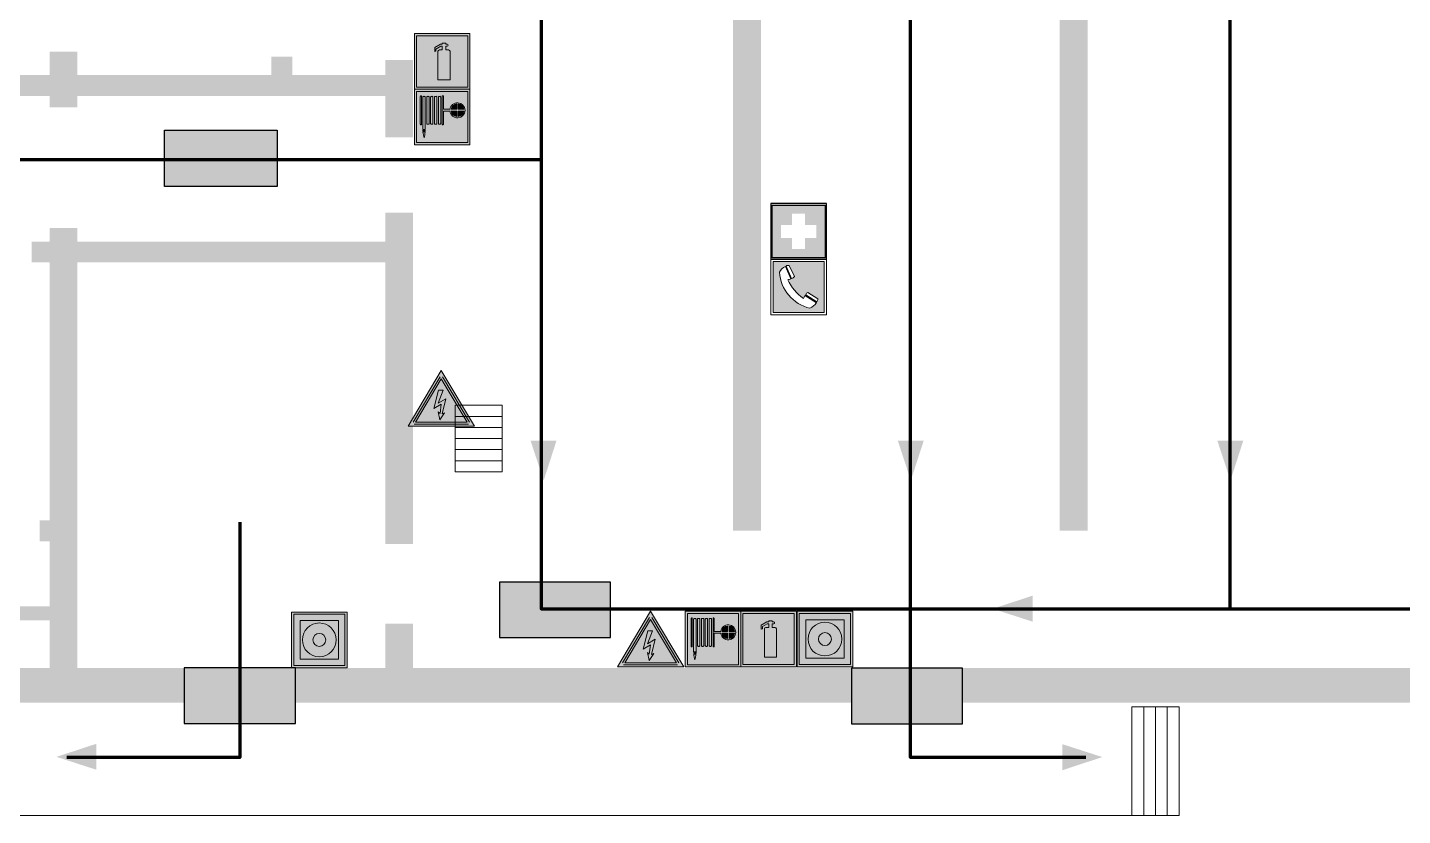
# Model space of a CAD drawing. Header units: millimetres. Extents: x 13114 to 67229, y 22859 to 38520.
# Drawn here: x 24855.2 to 25053.1, y 24379.5 to 24492.9 of the extents above; entities that cross this region are included whole.
import ezdxf

# ---------------------------------------------------------------- set-up
doc = ezdxf.new("R2010")
doc.units = ezdxf.units.MM
doc.layers.add('План_Штампы', color=7, linetype='Continuous')

# ---------------------------------------------------------------- blocks, each defined once
blk = doc.blocks.new('A$C54414219')
at = {"true_color": 0xffffff}
h = blk.add_hatch(color=7, dxfattribs=at)
h.paths.add_polyline_path([(2.39, -9.45), (2.39, -18.3), (11.23, -18.3), (11.23, -9.45)], flags=0)
h.paths.add_polyline_path([(10.71, -13.87, -1), (2.92, -13.87, -1)], flags=0)
h.paths.add_polyline_path([(8.3, -13.87, -1), (5.33, -13.87, -1)], flags=0)
h.paths.add_polyline_path([(0.41, -7.47), (0.41, -20.27), (13.21, -20.27), (13.21, -7.47)])
h.paths.add_polyline_path([(0.92, -19.77), (12.71, -19.77), (12.71, -7.98), (0.92, -7.98)], flags=16)
h.paths.add_polyline_path([(11.23, -9.45), (11.23, -18.3), (2.39, -18.3), (2.39, -9.45)], flags=0)
at = {"lineweight": 5}
h = blk.add_hatch(color=242, dxfattribs=at)
h.paths.add_polyline_path([(12.71, -7.98), (0.92, -7.98), (0.92, -19.77), (12.71, -19.77)])
h.paths.add_polyline_path([(11.23, -18.3), (2.39, -18.3), (2.39, -9.45), (11.23, -9.45)], flags=16)
h.paths.add_polyline_path([(10.71, -13.87, -1), (2.92, -13.87, -1)], flags=0)
h.paths.add_polyline_path([(8.3, -13.87, -1), (5.33, -13.87, -1)], flags=0)
at = {"true_color": 0xffffff}
h = blk.add_hatch(color=7, dxfattribs=at)
h.paths.add_polyline_path([(2.39, -9.45), (2.39, -18.3), (11.23, -18.3), (11.23, -9.45)])
h.paths.add_polyline_path([(10.71, -13.87, -1), (2.92, -13.87, -1)], flags=16)
h.paths.add_polyline_path([(8.3, -13.87, -1), (5.33, -13.87, -1)], flags=0)
at = {"lineweight": 5}
h = blk.add_hatch(color=242, dxfattribs=at)
h.paths.add_polyline_path([(2.92, -13.87, 1), (10.71, -13.87, 1)])
h.paths.add_polyline_path([(8.3, -13.87, -1), (5.33, -13.87, -1)], flags=16)
at = {"color": 242, "lineweight": 5}
for p, q in [((0.41, -20.27), (0.41, -7.47)), ((0.41, -7.47), (13.21, -7.47)), ((0.41, -7.47), (13.21, -7.47)), ((13.21, -20.27), (13.21, -7.47)), ((0.41, -20.27), (13.21, -20.27))]:
    blk.add_line(p, q, dxfattribs=at)
for points in [[(0.92, -7.98), (12.71, -7.98), (12.71, -19.77), (0.92, -19.77)], [(2.39, -9.45), (11.23, -9.45), (11.23, -18.3), (2.39, -18.3)]]:
    blk.add_lwpolyline(points, close=True, dxfattribs=at)
for radius in [3.89, 1.49]:
    blk.add_circle((6.81, -13.87), radius, dxfattribs=at)
blk = doc.blocks.new('A$C456E1F9C')
at = {"lineweight": 5}
h = blk.add_hatch(color=242, dxfattribs=at)
h.paths.add_polyline_path([(0.51, -1.47), (0.51, -13.26), (12.29, -13.26), (12.29, -1.47)])
h.paths.add_polyline_path([(5.42, -4.95, -0.254479), (4.78, -5.4), (3.52, -2.53, -0.209735), (4.23, -2.4)], flags=16)
h.paths.add_polyline_path([(8.53, -8.6), (10.87, -10.17), (10.54, -10.76), (8.03, -9.13, -0.192251)], flags=16)
h.paths.add_polyline_path([(4.61, -5.49, 0.005518), (3.87, -5.72, 0.128647), (7.49, -10.01, 0.00809), (7.83, -9.33), (10.47, -10.97, -0.16736), (8.99, -12.25, -0.327862), (1.95, -3.95, -0.166952), (3.36, -2.62)], flags=16)
at = {"color": 242, "lineweight": 5}
for p, q in [((0, -13.77), (0, -0.97)), ((12.8, -0.97), (0, -0.97)), ((4.61, -5.49), (3.36, -2.62)), ((3.52, -2.53), (4.78, -5.4)), ((4.23, -2.4), (5.42, -4.95)), ((12.8, -13.77), (12.8, -0.97)), ((7.83, -9.33), (10.47, -10.97)), ((8.03, -9.13), (10.54, -10.76)), ((10.81, -10.12), (8.53, -8.6)), ((10.54, -10.76), (10.8, -10.3)), ((10.8, -10.3), (10.81, -10.12)), ((0, -13.77), (12.8, -13.77))]:
    blk.add_line(p, q, dxfattribs=at)
blk.add_lwpolyline([(0.51, -1.47), (12.29, -1.47), (12.29, -13.26), (0.51, -13.26)], close=True, dxfattribs=at)
for centre, radius, start, end in [((4.59, -5.34), 2.99, 114.2845, 152.1974), ((4.02, -3.27), 0.891, 76.3284, 123.7092), ((11.12, -3.31), 9.19, 183.9915, 256.6009), ((14.98, -39.1), 35.17, 107.1487, 108.4135), ((13.86, -0.94), 11.08, 205.5536, 234.8762), ((4.68, -4.59), 0.824, 276.9621, 334.0723), ((-13.31, 0.8), 23.44, 332.5487, 334.4027), ((8.94, -9.5), 0.989, 114.4092, 157.9388), ((7.87, -9.46), 3, 291.9291, 329.9329)]:
    blk.add_arc(centre, radius, start, end, dxfattribs=at)
blk = doc.blocks.new('A$C18900ED3')
h = blk.add_hatch(color=126)
h.paths.add_polyline_path([(-0.18, -0.18), (-7.02, -0.18), (-7.02, -7.02), (-0.18, -7.02)])
h.paths.add_polyline_path([(-5.89, -4.46), (-5.89, -2.77), (-4.46, -2.77), (-4.46, -1.31), (-2.77, -1.31), (-2.77, -2.77), (-1.33, -2.77), (-1.33, -4.46), (-2.77, -4.46), (-2.77, -5.89), (-4.46, -5.89), (-4.46, -4.46)], flags=16)
at = {"color": 126}
for p, q in [((-7.2, 0), (-7.2, -7.2)), ((0, 0), (-7.2, 0)), ((0, -7.2), (0, 0)), ((-7.02, -7.02), (-7.02, -0.18)), ((-7.02, -0.18), (-0.18, -0.18)), ((-0.18, -0.18), (-0.18, -7.02)), ((-0.18, -7.02), (-7.02, -7.02)), ((-7.2, -7.2), (0, -7.2))]:
    blk.add_line(p, q, dxfattribs=at)
blk = doc.blocks.new('A$C7B4425F7')
at = {"true_color": 0xffffff}
blk.add_hatch(color=7, dxfattribs=at).paths.add_polyline_path([(0, 0), (-16, 0), (-16, -8), (0, -8)])
h = blk.add_hatch(color=126)
h.paths.add_polyline_path([(-0.2, -0.2), (-15.8, -0.2), (-15.8, -7.8), (-0.2, -7.8)])
h.paths.add_polyline_path([(-11.76, -2.03), (-11.76, -3.66), (-11.17, -3.66, -0.568275), (-11.17, -6.18), (-12.58, -6.18), (-12.58, -2.03)], flags=16)
h.paths.add_polyline_path([(-13.33, -4.12, -0.495768), (-13.59, -6.18), (-15.03, -6.18), (-15.03, -2.03), (-13.59, -2.03, -0.487973)], flags=16)
h.paths.add_polyline_path([(-10.25, -2.03), (-9.48, -2.03), (-9.48, -6.18), (-10.25, -6.18)], flags=16)
h.paths.add_polyline_path([(-13.84, -3.69), (-14.24, -3.69), (-14.24, -3.03), (-13.9, -3.03, -0.692621)], flags=0)
h.paths.add_polyline_path([(-9.15, -2.03), (-8.4, -2.03), (-8.04, -3.07), (-7.68, -2.03), (-6.93, -2.03), (-7.64, -4.1), (-6.93, -6.18), (-7.68, -6.18), (-8.04, -5.14), (-8.4, -6.18), (-9.15, -6.18), (-8.44, -4.1)], flags=16)
h.paths.add_polyline_path([(-11.76, -4.46), (-11.42, -4.46, -0.692621), (-11.36, -5.12), (-11.76, -5.12)], flags=0)
h.paths.add_polyline_path([(-13.9, -5.2), (-14.24, -5.2), (-14.24, -4.55), (-13.84, -4.55, -0.708038)], flags=0)
edge = h.paths.add_edge_path(flags=16)
edge.add_ellipse((-5.51, -4.08), major_axis=(0, 2.05), ratio=0.586184, start_angle=0, end_angle=360)
edge = h.paths.add_edge_path(flags=0)
edge.add_ellipse((-5.51, -4.08), major_axis=(0, 1.14), ratio=0.454828, start_angle=0, end_angle=360)
h.paths.add_polyline_path([(-4.13, -4.96, 0.377264), (-3.48, -4.52, 0.0555), (-3.16, -2.03), (-1.66, -2.03), (-1.66, -4.96), (-0.96, -4.96), (-0.96, -7.01), (-1.75, -7.01), (-1.75, -6.18), (-3.3, -6.18), (-3.3, -7.02), (-4.13, -7.02)], flags=16)
h.paths.add_polyline_path([(-2.73, -2.91), (-2.28, -2.91), (-2.28, -4.96), (-3.05, -4.96, 0.079136)], flags=0)
at = {"color": 126}
blk.add_lwpolyline([(-16, -8), (0, -8), (0, 0), (-16, 0)], close=True, dxfattribs=at)
blk = doc.blocks.new('A$C37112FD5')
at = {"true_color": 0xf5f5ff}
h = blk.add_hatch(color=7, dxfattribs=at)
h.dxf.hatch_style = 1
h.paths.add_polyline_path([(12.8, -7.4), (0, -7.4), (0, -20.2), (12.8, -20.2)])
h.paths.add_polyline_path([(12.29, -7.91), (12.29, -19.69), (0.51, -19.69), (0.51, -7.91)], flags=16)
h.paths.add_polyline_path([(4.98, -9.04, -0.42597), (5.17, -9.22), (5.17, -12.25), (5.17, -15.29, -0.432244), (4.98, -15.47), (4.83, -15.47, -0.42597), (4.64, -15.29), (4.64, -12.25), (4.64, -9.22, -0.432244), (4.83, -9.04)], flags=0)
h.paths.add_polyline_path([(4.28, -9.22), (4.28, -12.25), (4.28, -15.29, -0.432244), (4.09, -15.47), (3.94, -15.47, -0.42597), (3.75, -15.29), (3.75, -12.25), (3.75, -9.22, -0.432244), (3.94, -9.04), (4.09, -9.04, -0.42597)], flags=0)
h.paths.add_polyline_path([(5.72, -9.04), (5.87, -9.04, -0.42597), (6.06, -9.22), (6.06, -12.25), (6.06, -15.29, -0.432244), (5.87, -15.47), (5.72, -15.47, -0.42597), (5.53, -15.29), (5.53, -12.25), (5.53, -9.22, -0.432244)], flags=0)
h.paths.add_polyline_path([(6.42, -8.9), (6.5, -8.9, -0.42597), (6.69, -9.08), (6.69, -12.03), (8.21, -12.03, -15.824349), (8.21, -12.47), (6.69, -12.47), (6.69, -15.42, -0.432244), (6.5, -15.6), (6.42, -15.6)], flags=0)
h.paths.add_polyline_path([(3.39, -9.22), (3.39, -12.25), (3.39, -15.29, -0.432244), (3.2, -15.47), (3.05, -15.47, -0.42597), (2.85, -15.29), (2.85, -12.25), (2.85, -9.22, -0.432244), (3.05, -9.04), (3.2, -9.04, -0.42597)], flags=0)
h.paths.add_polyline_path([(2.5, -9.22), (2.5, -16.71), (1.96, -16.71), (1.96, -9.22, -0.432244), (2.15, -9.04), (2.31, -9.04, -0.42597)], flags=0)
h.paths.add_polyline_path([(1.61, -8.9), (1.61, -15.6), (1.57, -15.6, -0.42597), (1.37, -15.42), (1.37, -12.03), (1.37, -9.09, -0.432244), (1.57, -8.9)], flags=0)
h.paths.add_polyline_path([(9.76, -10.81), (9.76, -12.03), (8.49, -12.03, -0.336371)], flags=0)
h.paths.add_polyline_path([(8.49, -12.47), (9.76, -12.47), (9.76, -13.7, -0.336371)], flags=0)
h.paths.add_polyline_path([(10.11, -10.81, -0.336371), (11.38, -12.03), (10.11, -12.03)], flags=0)
h.paths.add_polyline_path([(10.11, -12.47), (11.38, -12.47, -0.336371), (10.11, -13.7)], flags=0)
h.paths.add_polyline_path([(2.5, -16.84), (2.5, -17.05), (1.97, -17.05), (1.97, -16.84)], flags=0)
h.paths.add_polyline_path([(2.5, -17.24, -0.033778), (2.24, -18.6, -0.033778), (1.97, -17.24)], flags=0)
h = blk.add_hatch(color=242)
h.dxf.hatch_style = 1
h.paths.add_polyline_path([(12.29, -7.91), (0.51, -7.91), (0.51, -19.69), (12.29, -19.69)])
h.paths.add_polyline_path([(6.42, -15.6), (6.42, -8.9), (6.5, -8.9, -0.42597), (6.69, -9.08), (6.69, -12.03), (8.21, -12.03, -15.824349), (8.21, -12.47), (6.69, -12.47), (6.69, -15.42, -0.432244), (6.5, -15.6)], flags=16)
h.paths.add_polyline_path([(5.87, -15.47), (5.72, -15.47, -0.42597), (5.53, -15.29), (5.53, -12.25), (5.53, -9.22, -0.432244), (5.72, -9.04), (5.87, -9.04, -0.42597), (6.06, -9.22), (6.06, -12.25), (6.06, -15.29, -0.432244)], flags=16)
h.paths.add_polyline_path([(4.98, -15.47), (4.83, -15.47, -0.42597), (4.64, -15.29), (4.64, -12.25), (4.64, -9.22, -0.432244), (4.83, -9.04), (4.98, -9.04, -0.42597), (5.17, -9.22), (5.17, -12.25), (5.17, -15.29, -0.432244)], flags=16)
h.paths.add_polyline_path([(4.09, -15.47), (3.94, -15.47, -0.42597), (3.75, -15.29), (3.75, -12.25), (3.75, -9.22, -0.432244), (3.94, -9.04), (4.09, -9.04, -0.42597), (4.28, -9.22), (4.28, -12.25), (4.28, -15.29, -0.432244)], flags=16)
h.paths.add_polyline_path([(3.2, -15.47), (3.05, -15.47, -0.42597), (2.85, -15.29), (2.85, -12.25), (2.85, -9.22, -0.432244), (3.05, -9.04), (3.2, -9.04, -0.42597), (3.39, -9.22), (3.39, -12.25), (3.39, -15.29, -0.432244)], flags=16)
h.paths.add_polyline_path([(2.5, -17.05), (1.97, -17.05), (1.97, -16.84), (2.5, -16.84)], flags=16)
h.paths.add_polyline_path([(2.5, -17.24, -0.033778), (2.24, -18.6, -0.033778), (1.97, -17.24)], flags=16)
h.paths.add_polyline_path([(2.5, -16.71), (1.96, -16.71), (1.96, -9.22, -0.432244), (2.15, -9.04), (2.31, -9.04, -0.42597), (2.5, -9.22)], flags=16)
h.paths.add_polyline_path([(1.61, -15.6), (1.57, -15.6, -0.42597), (1.37, -15.42), (1.37, -12.03), (1.37, -9.09, -0.432244), (1.57, -8.9), (1.61, -8.9)], flags=16)
h.paths.add_polyline_path([(8.49, -12.47), (9.76, -12.47), (9.76, -13.7, -0.336371)], flags=0)
h.paths.add_polyline_path([(10.11, -13.7), (10.11, -12.47), (11.38, -12.47, -0.336371)], flags=0)
h.paths.add_polyline_path([(8.49, -12.03, -0.336371), (9.76, -10.81), (9.76, -12.03)], flags=0)
h.paths.add_polyline_path([(10.11, -12.03), (10.11, -10.81, -0.336371), (11.38, -12.03)], flags=0)
h = blk.add_hatch(color=7, dxfattribs=at)
h.dxf.hatch_style = 1
h.paths.add_polyline_path([(1.61, -8.9), (1.57, -8.9, 0.432244), (1.37, -9.09), (1.37, -12.03), (1.37, -15.42, 0.42597), (1.57, -15.6), (1.61, -15.6)])
h.paths.add_polyline_path([(2.5, -9.22, 0.42597), (2.31, -9.04), (2.15, -9.04, 0.432244), (1.96, -9.22), (1.96, -16.71), (2.5, -16.71)])
h.paths.add_polyline_path([(2.5, -16.84), (1.97, -16.84), (1.97, -17.05), (2.5, -17.05)])
h.paths.add_polyline_path([(2.5, -17.24), (1.97, -17.24, 0.033778), (2.24, -18.6, 0.033778)])
h.paths.add_polyline_path([(3.39, -12.25), (3.39, -9.22, 0.42597), (3.2, -9.04), (3.05, -9.04, 0.432244), (2.85, -9.22), (2.85, -12.25), (2.85, -15.29, 0.42597), (3.05, -15.47), (3.2, -15.47, 0.432244), (3.39, -15.29)])
h.paths.add_polyline_path([(4.28, -12.25), (4.28, -9.22, 0.42597), (4.09, -9.04), (3.94, -9.04, 0.432244), (3.75, -9.22), (3.75, -12.25), (3.75, -15.29, 0.42597), (3.94, -15.47), (4.09, -15.47, 0.432244), (4.28, -15.29)])
h.paths.add_polyline_path([(5.17, -12.25), (5.17, -9.22, 0.42597), (4.98, -9.04), (4.83, -9.04, 0.432244), (4.64, -9.22), (4.64, -12.25), (4.64, -15.29, 0.42597), (4.83, -15.47), (4.98, -15.47, 0.432244), (5.17, -15.29)])
h.paths.add_polyline_path([(6.06, -12.25), (6.06, -9.22, 0.42597), (5.87, -9.04), (5.72, -9.04, 0.432244), (5.53, -9.22), (5.53, -12.25), (5.53, -15.29, 0.42597), (5.72, -15.47), (5.87, -15.47, 0.432244), (6.06, -15.29)])
h.paths.add_polyline_path([(6.69, -12.47), (8.21, -12.47, 15.824349), (8.21, -12.03), (6.69, -12.03), (6.69, -9.08, 0.42597), (6.5, -8.9), (6.42, -8.9), (6.42, -15.6), (6.5, -15.6, 0.432244), (6.69, -15.42)])
h.paths.add_polyline_path([(8.49, -12.47), (9.76, -12.47), (9.76, -13.7, -0.336371)], flags=16)
h.paths.add_polyline_path([(8.49, -12.03, -0.336371), (9.76, -10.81), (9.76, -12.03)], flags=16)
h.paths.add_polyline_path([(10.11, -12.47), (11.38, -12.47, -0.336371), (10.11, -13.7)], flags=16)
h.paths.add_polyline_path([(10.11, -12.03), (10.11, -10.81, -0.336371), (11.38, -12.03)], flags=16)
h = blk.add_hatch(color=242)
h.dxf.hatch_style = 1
h.paths.add_polyline_path([(9.76, -10.81, 0.336371), (8.49, -12.03), (9.76, -12.03)])
h.paths.add_polyline_path([(10.11, -10.81), (10.11, -12.03), (11.38, -12.03, 0.336371)])
h.paths.add_polyline_path([(11.38, -12.47), (10.11, -12.47), (10.11, -13.7, 0.336371)])
h.paths.add_polyline_path([(9.76, -12.47), (8.49, -12.47, 0.336371), (9.76, -13.7)])
at = {"color": 242, "lineweight": 5}
for p, q in [((0, -20.2), (0, -7.4)), ((0, -7.4), (12.8, -7.4)), ((1.37, -12.03), (1.37, -9.08)), ((1.57, -8.9), (1.61, -8.9)), ((1.61, -8.9), (1.61, -15.6)), ((1.96, -16.71), (1.96, -9.22)), ((2.15, -9.04), (2.31, -9.04)), ((2.5, -16.71), (2.5, -9.22)), ((2.85, -12.25), (2.85, -9.22)), ((3.05, -9.04), (3.2, -9.04)), ((3.39, -12.25), (3.39, -9.22)), ((3.75, -12.25), (3.75, -9.22)), ((3.94, -9.04), (4.09, -9.04)), ((4.28, -12.25), (4.28, -9.22)), ((4.64, -12.25), (4.64, -9.22)), ((4.83, -9.04), (4.98, -9.04)), ((5.17, -12.25), (5.17, -9.22)), ((5.53, -12.25), (5.53, -9.22)), ((5.72, -9.04), (5.87, -9.04)), ((6.06, -12.25), (6.06, -9.22)), ((6.42, -8.9), (6.42, -15.6)), ((6.5, -8.9), (6.42, -8.9)), ((6.69, -12.03), (6.69, -9.08)), ((12.8, -20.2), (12.8, -7.4)), ((1.37, -12.03), (1.37, -15.42)), ((2.85, -12.25), (2.85, -15.29)), ((3.39, -12.25), (3.39, -15.29)), ((3.75, -12.25), (3.75, -15.29)), ((4.28, -12.25), (4.28, -15.29)), ((4.64, -12.25), (4.64, -15.29)), ((5.17, -12.25), (5.17, -15.29)), ((5.53, -12.25), (5.53, -15.29)), ((6.06, -12.25), (6.06, -15.29)), ((8.21, -12.03), (6.69, -12.03)), ((8.21, -12.47), (6.69, -12.47)), ((6.69, -12.47), (6.69, -15.42)), ((9.76, -12.03), (8.49, -12.03)), ((9.76, -12.47), (8.49, -12.47)), ((9.76, -10.81), (9.76, -12.03)), ((9.76, -12.47), (9.76, -13.7)), ((10.11, -10.81), (10.11, -12.03)), ((11.38, -12.03), (10.11, -12.03)), ((11.38, -12.47), (10.11, -12.47)), ((10.11, -12.47), (10.11, -13.7)), ((1.57, -15.6), (1.61, -15.6)), ((3.05, -15.47), (3.2, -15.47)), ((3.94, -15.47), (4.09, -15.47)), ((4.83, -15.47), (4.98, -15.47)), ((5.72, -15.47), (5.87, -15.47)), ((6.42, -15.6), (6.5, -15.6)), ((1.96, -16.71), (2.5, -16.71)), ((1.97, -16.84), (2.5, -16.84)), ((1.97, -17.05), (1.97, -16.84)), ((2.5, -17.05), (1.97, -17.05)), ((1.97, -17.24), (2.5, -17.24)), ((2.5, -16.84), (2.5, -17.05)), ((0, -20.2), (12.8, -20.2))]:
    blk.add_line(p, q, dxfattribs=at)
blk.add_lwpolyline([(0.51, -7.91), (12.29, -7.91), (12.29, -19.69), (0.51, -19.69)], close=True, dxfattribs=at)
for centre, radius, start, end in [((1.56, -9.09), 0.182, 87.1027, 180.6071), ((2.15, -9.22), 0.182, 87.1027, 180.6071), ((2.32, -9.22), 0.182, 359.3929, 92.8973), ((3.04, -9.22), 0.182, 87.1027, 180.6071), ((3.21, -9.22), 0.182, 359.3929, 92.8973), ((3.93, -9.22), 0.182, 87.1027, 180.6071), ((4.1, -9.22), 0.182, 359.3929, 92.8973), ((4.82, -9.22), 0.182, 87.1027, 180.6071), ((4.99, -9.22), 0.182, 359.3929, 92.8973), ((5.71, -9.22), 0.182, 87.1027, 180.6071), ((5.88, -9.22), 0.182, 359.3929, 92.8973), ((6.51, -9.09), 0.182, 359.3929, 92.8973), ((9.93, -12.25), 1.74, 187.2319, 172.7681), ((9.93, -12.25), 1.46, 96.9927, 171.3585), ((9.93, -12.25), 1.46, 188.6415, 263.0073), ((9.93, -12.25), 1.46, 8.6415, 83.0073), ((9.93, -12.25), 1.46, 276.9927, 351.3585), ((1.56, -15.42), 0.182, 179.3929, 272.8973), ((3.04, -15.29), 0.182, 179.3929, 272.8973), ((3.21, -15.29), 0.182, 267.1027, 0.6071), ((3.93, -15.29), 0.182, 179.3929, 272.8973), ((4.1, -15.29), 0.182, 267.1027, 0.6071), ((4.82, -15.29), 0.182, 179.3929, 272.8973), ((4.99, -15.29), 0.182, 267.1027, 0.6071), ((5.71, -15.29), 0.182, 179.3929, 272.8973), ((5.88, -15.29), 0.182, 267.1027, 0.6071), ((6.51, -15.42), 0.182, 267.1027, 0.6071), ((12.17, -15.98), 10.27, 187.041, 194.7793), ((-7.7, -15.98), 10.27, 345.2207, 352.959)]:
    blk.add_arc(centre, radius, start, end, dxfattribs=at)
blk = doc.blocks.new('A$C3AD82952')
at = {"true_color": 0xf5f5ff}
h = blk.add_hatch(color=7, dxfattribs=at)
h.dxf.hatch_style = 1
h.paths.add_polyline_path([(8.21, 8.73, 0.414214), (7.89, 9.05), (7.22, 9.05), (7.22, 9.92), (7.59, 9.92, 1), (7.57, 10.36), (7.22, 10.36), (7.22, 10.6), (6.43, 10.6), (6.43, 10.36), (6.01, 10.36), (4.74, 9.59), (4.74, 8.69), (4.98, 8.73), (4.98, 9.26), (6.12, 9.91), (6.43, 9.91), (6.43, 9.05), (5.76, 9.05, 0.414214), (5.44, 8.73), (5.44, 2.2), (8.21, 2.2)], flags=0)
h.paths.add_polyline_path([(12.8, 12.8), (0, 12.8), (0, 0), (12.8, 0)])
h.paths.add_polyline_path([(0.51, 12.29), (12.29, 12.29), (12.29, 0.51), (0.51, 0.51)], flags=16)
h.paths.add_polyline_path([(4.74, 9.59), (6.01, 10.36), (6.43, 10.36), (6.43, 10.6), (7.22, 10.6), (7.22, 10.36), (7.59, 10.36, -0.94586), (7.59, 9.92), (7.22, 9.92), (7.22, 9.05), (7.89, 9.05, -0.414214), (8.21, 8.73), (8.21, 2.2), (5.44, 2.2), (5.44, 8.73, -0.414214), (5.76, 9.05), (6.43, 9.05), (6.43, 9.91), (6.12, 9.91), (4.98, 9.26), (4.98, 8.73), (4.74, 8.69)], flags=0)
h = blk.add_hatch(color=242)
h.dxf.hatch_style = 1
h.paths.add_polyline_path([(12.29, 12.29), (0.51, 12.29), (0.51, 0.51), (12.29, 0.51)])
h.paths.add_polyline_path([(4.74, 8.69), (4.74, 9.59), (6.01, 10.36), (6.43, 10.36), (6.43, 10.6), (7.22, 10.6), (7.22, 10.36), (7.59, 10.36, -0.94586), (7.59, 9.92), (7.22, 9.92), (7.22, 9.05), (7.89, 9.05, -0.414214), (8.21, 8.73), (8.21, 2.2), (5.44, 2.2), (5.44, 8.73, -0.414214), (5.76, 9.05), (6.43, 9.05), (6.43, 9.91), (6.12, 9.91), (4.98, 9.26), (4.98, 8.73)], flags=16)
h = blk.add_hatch(color=7, dxfattribs=at)
h.dxf.hatch_style = 1
h.paths.add_polyline_path([(8.21, 8.73, 0.414214), (7.89, 9.05), (7.22, 9.05), (7.22, 9.92), (7.59, 9.92, 1), (7.57, 10.36), (7.22, 10.36), (7.22, 10.6), (6.43, 10.6), (6.43, 10.36), (6.01, 10.36), (4.74, 9.59), (4.74, 8.69), (4.98, 8.73), (4.98, 9.26), (6.12, 9.91), (6.43, 9.91), (6.43, 9.05), (5.76, 9.05, 0.414214), (5.44, 8.73), (5.44, 2.2), (8.21, 2.2)])
at = {"color": 242, "lineweight": 5}
for p, q in [((0, 0), (0, 12.8)), ((0, 12.8), (12.8, 12.8)), ((12.8, 0), (12.8, 12.8)), ((6.01, 10.36), (4.74, 9.59)), ((4.74, 9.59), (4.74, 8.69)), ((4.98, 9.26), (6.12, 9.91)), ((6.01, 10.36), (6.43, 10.36)), ((6.12, 9.91), (6.43, 9.91)), ((7.22, 10.6), (6.43, 10.6)), ((6.43, 10.6), (6.43, 10.36)), ((6.43, 9.91), (6.43, 9.05)), ((7.22, 10.36), (7.22, 10.6)), ((7.59, 10.36), (7.22, 10.36)), ((7.22, 9.05), (7.22, 9.92)), ((7.59, 9.92), (7.22, 9.92)), ((4.74, 8.69), (4.98, 8.73)), ((4.98, 8.73), (4.98, 9.26)), ((5.44, 2.2), (5.44, 8.73)), ((5.76, 9.05), (6.43, 9.05)), ((7.89, 9.05), (7.22, 9.05)), ((8.21, 2.2), (8.21, 8.73)), ((0, 0), (12.8, 0)), ((5.44, 2.2), (8.21, 2.2))]:
    blk.add_line(p, q, dxfattribs=at)
blk.add_lwpolyline([(0.51, 12.29), (12.29, 12.29), (12.29, 0.51), (0.51, 0.51)], close=True, dxfattribs=at)
for centre, radius, start, end in [((7.58, 10.14), 0.223, 273.1875, 86.8125), ((5.76, 8.73), 0.32, 90, 180), ((7.89, 8.73), 0.32, 0, 90)]:
    blk.add_arc(centre, radius, start, end, dxfattribs=at)
blk = doc.blocks.new('A$C3E6D3DDE')
at = {"lineweight": 5}
h = blk.add_hatch(color=40, dxfattribs=at)
h.paths.add_polyline_path([(24.1, 1.45), (16.46, -11.35), (31.74, -11.35)])
h.paths.add_polyline_path([(24.09, -0.46), (30.03, -10.41), (18.14, -10.41)], flags=16)
h.paths.add_polyline_path([(24.54, -3.08), (23.41, -6.02), (25.13, -5.01), (24.33, -8.5), (24.82, -8.27), (23.79, -9.86), (23.4, -8.04), (23.8, -8.43), (24.04, -6.29), (22.39, -7.25), (23.44, -3.08)], flags=0)
h = blk.add_hatch(color=256, dxfattribs=at)
h.paths.add_polyline_path([(24.37, 0.03, 0.567511), (23.82, 0.03), (17.59, -10.4, 0.582454), (17.86, -10.88), (30.32, -10.88, 0.582149), (30.6, -10.4)])
h.paths.add_polyline_path([(24.09, -0.46), (18.14, -10.41), (30.03, -10.41)], flags=16)
h.paths.add_polyline_path([(24.54, -3.08), (23.41, -6.02), (25.13, -5.01), (24.33, -8.5), (24.82, -8.27), (23.79, -9.86), (23.4, -8.04), (23.8, -8.43), (24.04, -6.29), (22.39, -7.25), (23.44, -3.08)], flags=0)
h = blk.add_hatch(color=40, dxfattribs=at)
h.paths.add_polyline_path([(24.09, -0.46), (18.14, -10.41), (30.03, -10.41)])
h.paths.add_polyline_path([(24.82, -8.27), (23.79, -9.86), (23.4, -8.04), (23.8, -8.43), (24.04, -6.29), (22.39, -7.25), (23.44, -3.08), (24.54, -3.08), (23.41, -6.02), (25.13, -5.01), (24.33, -8.5)], flags=16)
at = {"color": 40, "lineweight": 5}
for p, q in [((16.46, -11.35), (24.1, 1.45)), ((24.1, 1.45), (31.74, -11.35))]:
    blk.add_line(p, q, dxfattribs=at)
at = {"lineweight": 5}
for p, q in [((17.59, -10.4), (23.82, 0.03)), ((24.37, 0.03), (30.6, -10.4)), ((18.14, -10.41), (24.09, -0.46)), ((23.44, -3.08), (22.39, -7.25)), ((23.41, -6.02), (24.54, -3.08)), ((24.54, -3.08), (23.44, -3.08)), ((24.09, -0.46), (30.03, -10.41)), ((22.39, -7.25), (24.04, -6.29)), ((25.13, -5.01), (23.41, -6.02)), ((24.04, -6.29), (23.8, -8.43)), ((24.33, -8.5), (25.13, -5.01)), ((23.8, -8.43), (23.4, -8.04)), ((23.4, -8.04), (23.79, -9.86)), ((23.79, -9.86), (24.82, -8.27)), ((24.82, -8.27), (24.33, -8.5)), ((17.86, -10.88), (30.32, -10.88)), ((18.14, -10.41), (30.03, -10.41))]:
    blk.add_line(p, q, dxfattribs=at)
at = {"color": 50, "lineweight": 5}
blk.add_line((31.74, -11.35), (16.46, -11.35), dxfattribs=at)
blk = doc.blocks.new('A$C32E8229D')
at = {"true_color": 0xffffff}
blk.add_hatch(color=7, dxfattribs=at).paths.add_polyline_path([(0, 0), (0, -8), (16, -8), (16, 0)])
h = blk.add_hatch(color=126)
h.paths.add_polyline_path([(0.2, -0.2), (15.8, -0.2), (15.8, -7.8), (0.2, -7.8)])
h.paths.add_polyline_path([(13.49, -2.05), (12.08, -2.05), (11.37, -2.63, 0.162397), (11.29, -2.84), (11.29, -3.63), (10.35, -3.63), (10.35, -4.05), (11.68, -4.05), (11.68, -3.48), (12.26, -4.28), (11.29, -5.1), (11.29, -6.78), (11.85, -6.78), (11.85, -5.44), (12.8, -4.64), (12.8, -5.94), (14.46, -5.94), (14.46, -5.39), (13.45, -5.39), (13.45, -3.97), (12.46, -2.59), (13.15, -2.59), (13.69, -3.34), (14.18, -3)], flags=16)
h.paths.add_polyline_path([(10.74, -1.82, 1), (11.8, -1.82, 1)], flags=16)
h.paths.add_polyline_path([(9.39, -3.59), (5.99, -3.59), (6.56, -3.03), (5.91, -3.03), (5.1, -3.83), (5.91, -4.64), (6.56, -4.64), (5.99, -4.09), (9.39, -4.09)], flags=16)
h.paths.add_polyline_path([(4.29, -1.08), (1.72, -1.08), (1.72, -6.6), (4.29, -6.6)], flags=16)
at = {"color": 126}
blk.add_lwpolyline([(16, -8), (0, -8), (0, 0), (16, 0)], close=True, dxfattribs=at)

msp = doc.modelspace()

# ---------------------------------------------------------------- linework, layer by layer
at = {"color": 126, "lineweight": 100, "true_color": 0x008754}
for points in [[(25028.2, 24554.05), (25028.2, 24409.27)], [(25007.48, 24387.89), (24982.26, 24387.89), (24982.26, 24409.27), (25082.61, 24409.27), (25082.61, 24532.73), (24929.13, 24532.73), (24929.13, 24409.27), (24982.26, 24409.27)], [(24982.26, 24409.27), (24982.26, 24532.73)], [(24724.76, 24473.92), (24929.13, 24473.92)], [(24885.74, 24421.73), (24885.74, 24387.89), (24860.85, 24387.89)]]:
    msp.add_lwpolyline(points, dxfattribs=at)
at = {"lineweight": 0}
for points, const_width in [([(24958.73, 24523.12), (24958.73, 24420.51)], 4), ([(25005.74, 24523.12), (25005.74, 24420.51)], 4), ([(24860.37, 24481.4), (24860.37, 24489.44)], 4), ([(24891.8, 24488.68), (24891.8, 24484.54), (24908.03, 24484.54), (24774.68, 24484.54)], 3), ([(24908.67, 24477.07), (24908.67, 24488.2)], 4), ([(24908.67, 24418.59), (24908.67, 24466.24)], 4), ([(24860.37, 24398.24), (24860.37, 24464.07)], 4), ([(24907.83, 24460.6), (24855.8, 24460.6)], 3), ([(24859.82, 24420.47), (24856.93, 24420.47)], 3), ([(24860.5, 24408.6), (24842.12, 24408.6)], 2), ([(24908.67, 24398.24), (24908.67, 24407.14)], 4), ([(24851.61, 24398.24), (24878.11, 24398.24)], 5), ([(24889.87, 24398.24), (24977.83, 24398.24)], 5), ([(24984.95, 24398.24), (25111.1, 24398.24)], 5)]:
    msp.add_lwpolyline(points, dxfattribs=dict(at, const_width=const_width))
for points in [[(24923.51, 24438.55), (24916.72, 24438.55), (24916.72, 24436.95), (24923.51, 24436.95)], [(24923.51, 24436.95), (24916.72, 24436.95), (24916.72, 24435.36), (24923.51, 24435.36)], [(24923.51, 24435.36), (24916.72, 24435.36), (24916.72, 24433.76), (24923.51, 24433.76)], [(24923.51, 24433.76), (24916.72, 24433.76), (24916.72, 24432.16), (24923.51, 24432.16)], [(24923.51, 24432.16), (24916.72, 24432.16), (24916.72, 24430.56), (24923.51, 24430.56)], [(24923.51, 24430.56), (24916.72, 24430.56), (24916.72, 24428.97), (24923.51, 24428.97)], [(25015.82, 24379.52), (25014.13, 24379.52), (25014.13, 24395.16), (25015.82, 24395.16)], [(25017.52, 24379.52), (25015.82, 24379.52), (25015.82, 24395.16), (25017.52, 24395.16)], [(25019.21, 24379.52), (25017.52, 24379.52), (25017.52, 24395.16), (25019.21, 24395.16)], [(25020.91, 24379.52), (25019.21, 24379.52), (25019.21, 24395.16), (25020.91, 24395.16)]]:
    msp.add_lwpolyline(points, close=True, dxfattribs=at)
msp.add_lwpolyline([(25020.91, 24379.52), (24813.11, 24379.52)], dxfattribs=at)
at = {"layer": 'План_Штампы', "color": 126, "true_color": 0x008754}
for points in [[(24927.58, 24433.47), (24931.32, 24433.46), (24929.47, 24427.73)], [(24980.43, 24433.47), (24984.17, 24433.46), (24982.31, 24427.73)], [(25026.41, 24433.47), (25030.15, 24433.46), (25028.3, 24427.73)], [(24999.83, 24411.15), (24999.82, 24407.41), (24994.09, 24409.27)], [(24865.1, 24389.84), (24865.09, 24386.11), (24859.36, 24387.96)], [(25004.12, 24386.04), (25004.13, 24389.78), (25009.86, 24387.93)]]:
    msp.add_solid(points, dxfattribs=at)

# ---------------------------------------------------------------- block references
for name, p, xscale, yscale, zscale in [('A$C3AD82952', (24910.86, 24484.01), 0.625, 0.625, 0.625), ('A$C37112FD5', (24910.86, 24488.64), 0.6249984004534781, 0.6249984004534781, 0.6249984004534781), ('A$C18900ED3', (24970.17, 24467.55), 1.111111111007631, 1.111111111007631, 1.111111111007631), ('A$C456E1F9C', (24962.17, 24460.16), 0.625, 0.625, 0.625), ('A$C3E6D3DDE', (24899.68, 24442.62), 0.625, 0.625, 0.625), ('A$C3E6D3DDE', (24929.8, 24408), 0.625, 0.625, 0.625), ('A$C37112FD5', (24949.83, 24413.53), 0.6249984004534781, 0.6249984004534781, 0.6249984004534781), ('A$C3AD82952', (24957.83, 24400.91), 0.625, 0.625, 0.625)]:
    msp.add_blockref(name, p, dxfattribs=dict(xscale=xscale, yscale=yscale, zscale=zscale))
at = {"xscale": 0.625, "yscale": 0.625, "zscale": 0.625, "rotation": 180}
for p in [(24901.44, 24396.12), (24974.2, 24396.24)]:
    msp.add_blockref('A$C54414219', p, dxfattribs=at)
at = {"layer": 'План_Штампы', "color": 126, "true_color": 0x008754, "xscale": 1.012510887696, "yscale": 1.012510887696, "zscale": 1.012510887696, "rotation": 359.9978653237144}
msp.add_blockref('A$C32E8229D', (24874.9, 24478.13), dxfattribs=at)
at = {"layer": 'План_Штампы', "color": 126, "true_color": 0x008754, "xscale": -1}
msp.add_blockref('A$C32E8229D', (24939.1, 24413.11), dxfattribs=at)
at = {"layer": 'План_Штампы'}
for p in [(24893.74, 24400.76), (24989.76, 24400.72)]:
    msp.add_blockref('A$C7B4425F7', p, dxfattribs=at)

doc.saveas('drawing.dxf')
